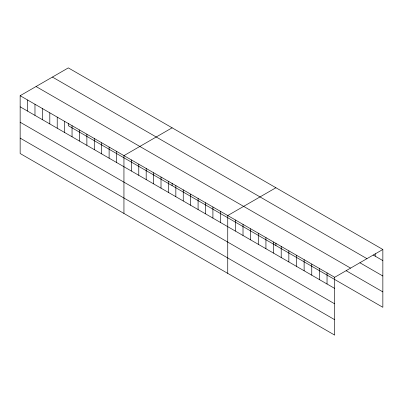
<?xml version="1.0" encoding="UTF-8"?>
<svg xmlns="http://www.w3.org/2000/svg" width="403" height="403" viewBox="0 0 403 403"><rect width="100%" height="100%" fill="white"/><g stroke="black" fill="none" stroke-linecap="round" stroke-linejoin="round"><path stroke-width="0.6" d="M20.15 95.702L334.676 277.294L334.676 335.11L20.15 153.518L20.15 95.702L68.324 67.89L382.85 249.482L382.85 307.298L68.324 125.706L68.324 123.338M172.116 127.816L123.943 155.629L123.943 213.444M275.909 187.743L227.74 215.555L227.74 273.37M334.676 277.294L382.85 249.482M373.173 255.013L382.85 260.6M52.425 77.069L366.952 258.661M359.934 262.776L382.85 276.01M36.048 86.524L350.575 268.116M346.187 270.72L382.85 291.888M20.15 106.82L334.676 288.412M20.15 122.23L334.676 303.822M20.15 138.108L334.676 319.7M375.213 253.719L375.213 256.187M327.04 272.881L327.04 283.999M319.403 268.474L319.403 279.591M311.761 264.061L311.761 275.178M304.124 259.653L304.124 270.771M296.487 255.245L296.487 266.358M288.845 250.832L288.845 261.95M281.208 246.424L281.208 257.537M275.909 243.185L275.909 245.558M273.572 242.012L273.572 253.129M265.93 237.604L265.93 248.716M258.293 233.191L258.293 244.309M250.656 228.783L250.656 239.901M243.014 224.37L243.014 235.488M235.377 219.962L235.377 231.08M220.325 211.273L220.325 222.391M212.91 206.991L212.91 218.109M205.495 202.709L205.495 213.827M198.085 198.432L198.085 209.545M190.669 194.15L190.669 205.268M183.254 189.868L183.254 200.986M175.839 185.592L175.839 196.704M172.116 183.259L172.116 185.632M168.429 181.31L168.429 192.427M161.014 177.028L161.014 188.146M153.598 172.751L153.598 183.864M146.188 168.469L146.188 179.587M138.773 164.187L138.773 175.305M131.358 159.905L131.358 171.023M116.532 151.347L116.532 162.464M109.117 147.065L109.117 158.183M101.702 142.788L101.702 153.901M94.287 138.506L94.287 149.624M86.877 134.224L86.877 145.342M79.462 129.947L79.462 141.06M72.046 125.665L72.046 136.783M64.631 121.384L64.631 132.501M57.221 117.102L57.221 128.219M49.806 112.825L49.806 123.938M42.391 108.543L42.391 119.661M34.975 104.261L34.975 115.379M27.565 99.984L27.565 111.097"/></g></svg>
